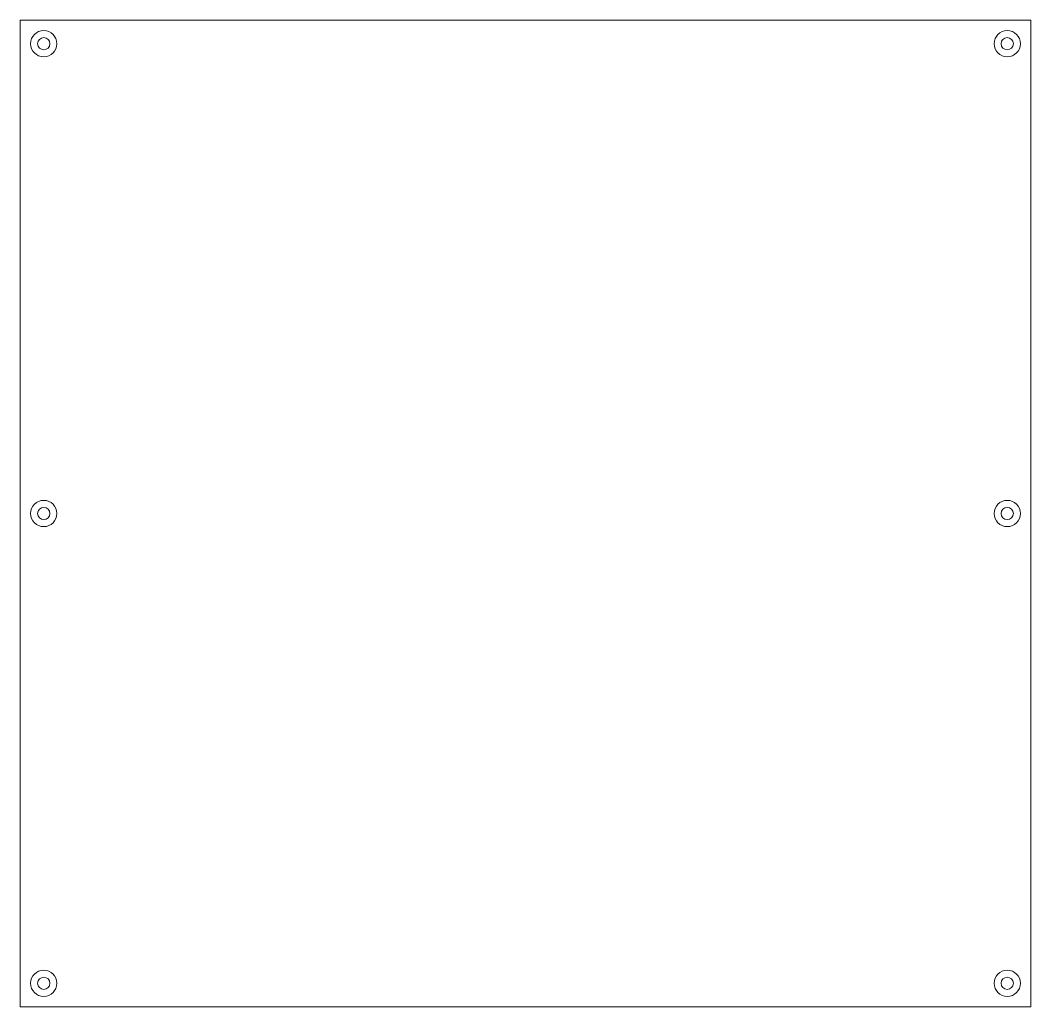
# Model space of a CAD drawing. Header units: millimetres. Extents: x -215 to 215, y -210 to 210.
import ezdxf

# ---------------------------------------------------------------- set-up
doc = ezdxf.new("R2010")
doc.units = ezdxf.units.MM

msp = doc.modelspace()

# ---------------------------------------------------------------- linework, layer by layer
at = {"color": 7, "linetype": 'Continuous', "lineweight": 15}
for p, q in [((215, 210), (-215, 210)), ((-215, 210), (-215, -210)), ((215, -210), (215, 210)), ((-215, -210), (215, -210))]:
    msp.add_line(p, q, dxfattribs=at)
for centre, radius in [((-205, 200), 5.6), ((-205, 200), 2.6), ((205, 200), 5.6), ((205, 200), 2.6), ((-205, 0), 5.6), ((205, 0), 5.6), ((-205, 0), 2.6), ((205, 0), 2.6), ((-205, -200), 5.6), ((-205, -200), 2.6), ((205, -200), 5.6), ((205, -200), 2.6)]:
    msp.add_circle(centre, radius, dxfattribs=at)

doc.saveas('drawing.dxf')
